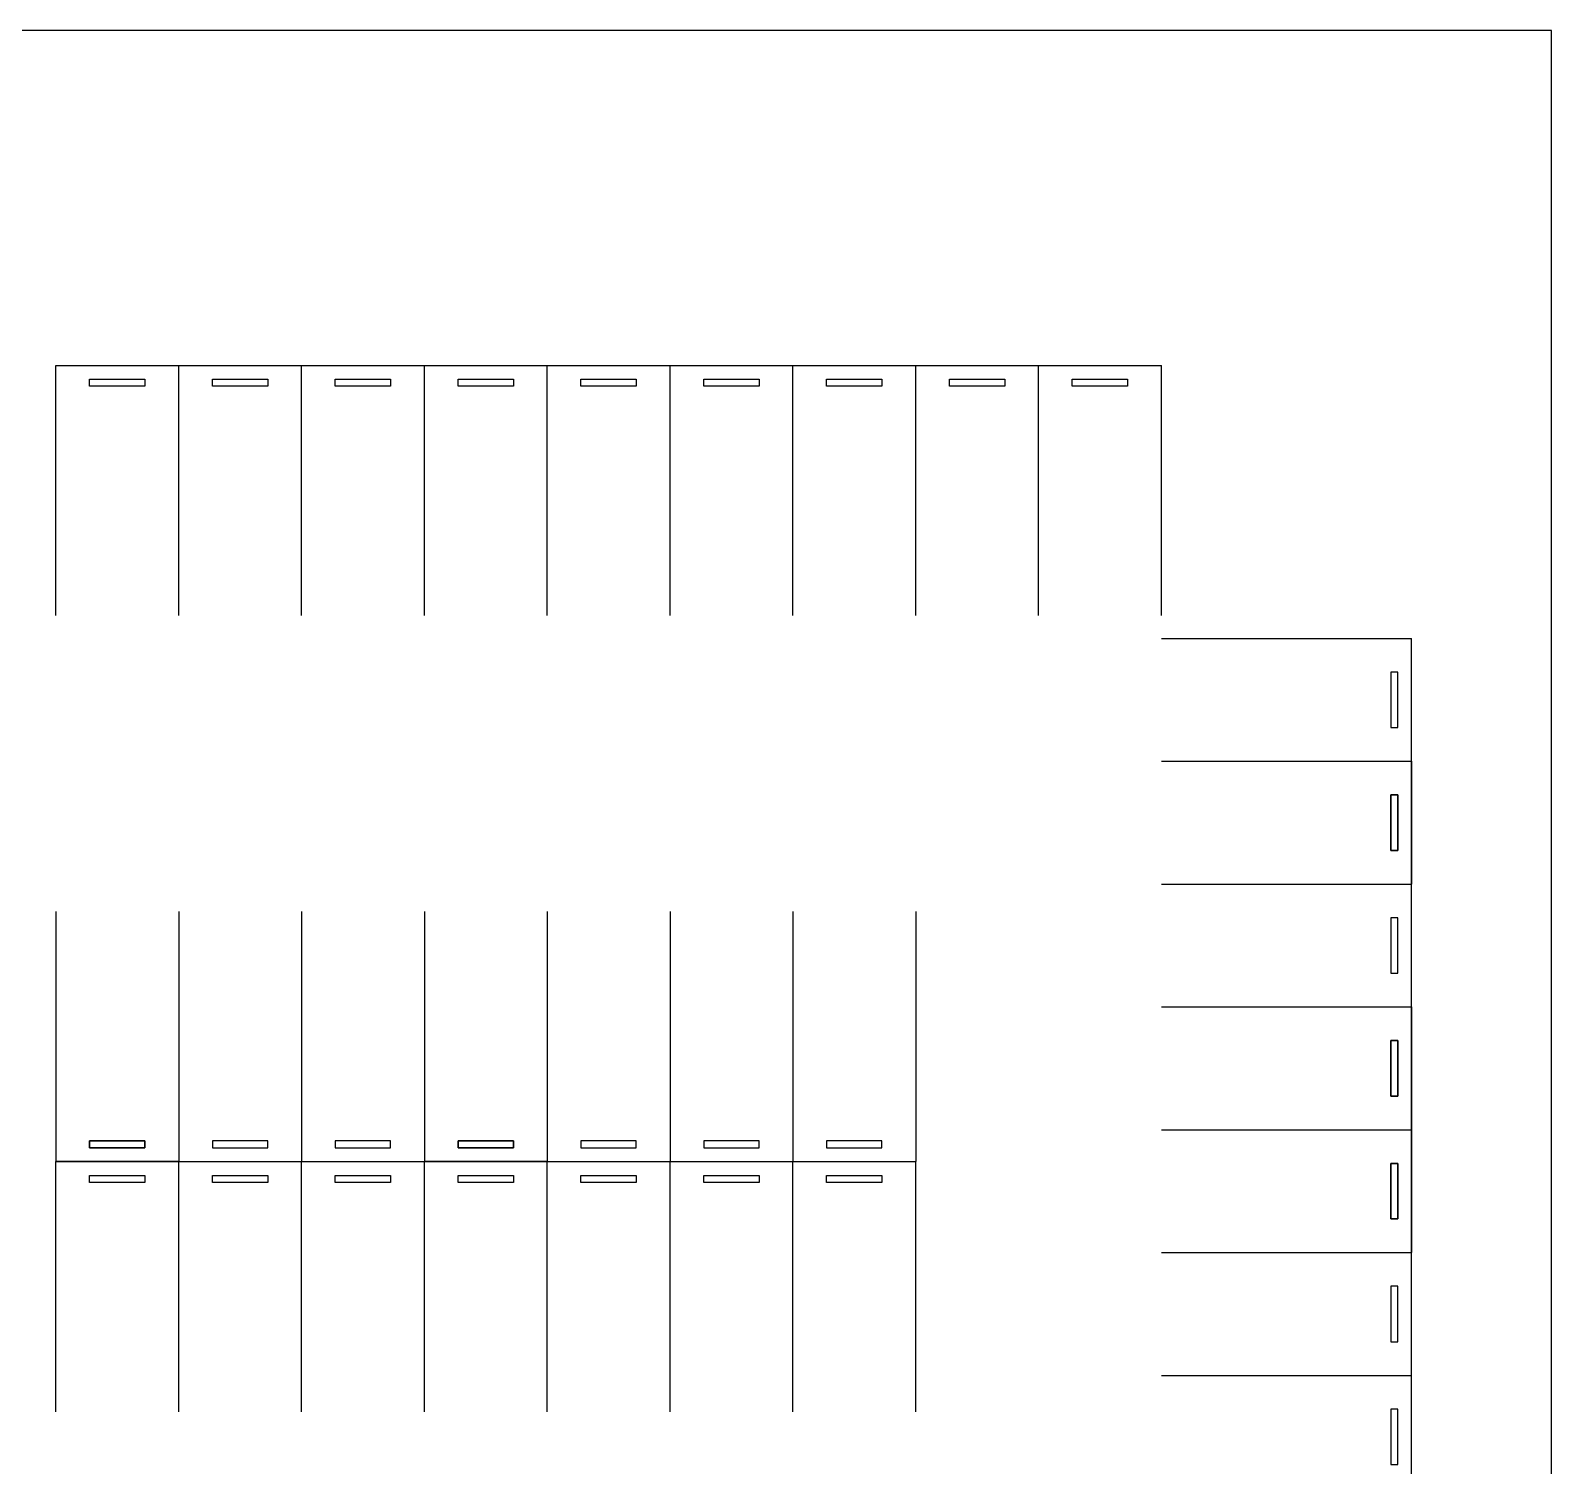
# Model space of a CAD drawing. Header units: millimetres. Extents: x -21385 to 341565, y -192336 to 174804.
# Drawn here: x 13592 to 47028, y 10817 to 42364 of the extents above; entities that cross this region are included whole.
import ezdxf

# ---------------------------------------------------------------- set-up
doc = ezdxf.new("R2010")
doc.units = ezdxf.units.MM

# ---------------------------------------------------------------- blocks, each defined once
blk = doc.blocks.new('ParkSlot')
for p, q in [((-1350, 0), (-1350, 5500)), ((-1350, 5500), (1350, 5500)), ((1350, 0), (1350, 5500)), ((1350, 0), (1350, 5500))]:
    blk.add_line(p, q)
blk.add_lwpolyline([(-609.6, 5195.2), (609.6, 5195.2), (609.6, 5042.8), (-609.6, 5042.8)], close=True)
blk = doc.blocks.new('ParkSlot2')
for p, q in [((-1350, 0), (-1350, 5500)), ((-1350, 5500), (1350, 5500)), ((1350, 0), (1350, 5500)), ((1350, 0), (1350, 5500))]:
    blk.add_line(p, q)
blk.add_lwpolyline([(-609.6, 5195.2), (609.6, 5195.2), (609.6, 5042.8), (-609.6, 5042.8)], close=True)

msp = doc.modelspace()

# ---------------------------------------------------------------- linework, layer by layer
msp.add_lwpolyline([(47028, 42364), (-245, 42364), (-245, -22500), (47028, -22500)], close=True)

# ---------------------------------------------------------------- block references
for name, p in [('ParkSlot', (15501, 29500)), ('ParkSlot2', (15501, 29500)), ('ParkSlot', (18201, 29500)), ('ParkSlot', (20901, 29500)), ('ParkSlot2', (20901, 29500)), ('ParkSlot', (23601, 29500)), ('ParkSlot', (26301, 29500)), ('ParkSlot2', (26301, 29500)), ('ParkSlot', (29001, 29500)), ('ParkSlot', (31701, 29500)), ('ParkSlot2', (31701, 29500)), ('ParkSlot', (34401, 29500)), ('ParkSlot2', (34401, 29500)), ('ParkSlot', (37101, 29500)), ('ParkSlot2', (37101, 29500)), ('ParkSlot', (15501, 12000)), ('ParkSlot2', (15501, 12000)), ('ParkSlot', (18201, 12000)), ('ParkSlot2', (18201, 12000)), ('ParkSlot', (20901, 12000)), ('ParkSlot2', (20901, 12000)), ('ParkSlot', (23601, 12000)), ('ParkSlot', (26301, 12000)), ('ParkSlot', (29001, 12000)), ('ParkSlot', (31701, 12000))]:
    msp.add_blockref(name, p)
at = {"xscale": -1}
for p, rotation in [((38451, 27650), 270), ((38451, 24950), 270), ((38451, 22250), 270), ((15501, 23000), 180), ((18201, 23000), 180), ((20901, 23000), 180), ((23601, 23000), 180), ((26301, 23000), 180), ((29001, 23000), 180), ((31701, 23000), 180), ((38451, 19550), 270), ((38451, 16850), 270), ((38451, 14150), 270), ((38451, 11450), 270)]:
    msp.add_blockref('ParkSlot', p, dxfattribs=dict(at, rotation=rotation))
for p, rotation in [((38451, 24950), 270), ((15501, 23000), 180), ((23601, 23000), 180), ((38451, 19550), 270), ((38451, 16850), 270)]:
    msp.add_blockref('ParkSlot2', p, dxfattribs=dict(rotation=rotation))

doc.saveas('drawing.dxf')
